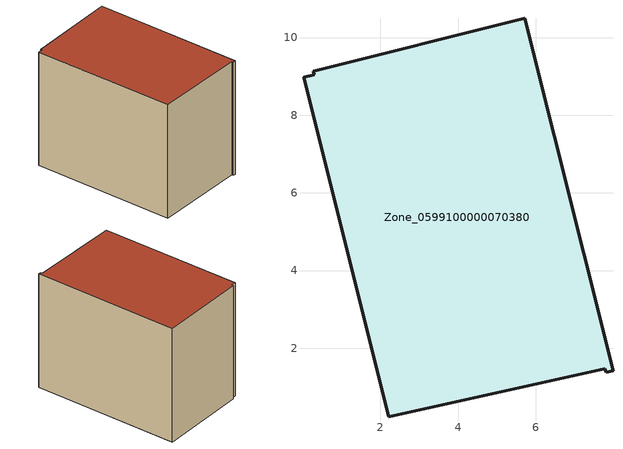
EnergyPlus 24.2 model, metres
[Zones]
Zone_0599100000070380
 floor ground (C_G): 7.81,1.38 7.78,1.47 2.22,0.24 0.02,8.98 0.3,9.05 0.27,9.13 5.72,10.5 7.99,1.43 z0
 wall outside (C_F): 0.02,8.98 2.22,0.24 7.78,1.47 7.81,1.38 7.99,1.43 5.72,10.5 0.27,9.13 0.3,9.05 0.02,8.98 z0:7.5
 roof outside (C_R): 2.22,0.24 7.78,1.47 7.81,1.38 7.99,1.43 5.72,10.5 0.27,9.13 0.3,9.05 0.02,8.98 z7.5
[BUILDING]
Pand.0599100000070380: North Axis=0; Terrain=City; Loads Convergence Tolerance Value=0.04; Temperature Convergence Tolerance Value=0.4; Solar Distribution=FullExterior; Maximum Number of Warmup Days=25; Minimum Number of Warmup Days=1
[Site:Location]
Rotterdam.The.Hague.AP_ZH_NLD Design_Conditions: Latitude=51.96; Longitude=4.45; Time Zone=1; Elevation=-4.5
[SITE:GROUNDTEMPERATURE:BUILDINGSURFACE]
18, 18, 18, 18, 18, 18, 18, 18, 18, 18, 18, 18
[MATERIAL] Thermal Absorptance=0.9; Solar Absorptance=0.7; Visible Absorptance=0.7
Name | Roughness | Thickness | Conductivity | Density | Specific Heat
G.TI.1965-1974 | MediumSmooth | 0.15 | 0.882353 | 540 | 1210
F.TI.1965-1974 | Rough | 0.3 | 0.697674 | 1920 | 840
R.TI.1965-1974 | MediumRough | 0.2 | 0.232558 | 1500 | 1000
[CONSTRUCTION]
C_G: G.TI.1965-1974
C_F: F.TI.1965-1974
C_R: R.TI.1965-1974
[ZONE]
Zone_0599100000070380: Type=1; Multiplier=1; Ceiling Height=Autocalculate; Volume=Autocalculate; Floor Area=autocalculate; Part of Total Floor Area=Yes
[ZONEINFILTRATION:DESIGNFLOWRATE]
Infil_Zone_0599100000070380: Zone or ZoneList or Space or SpaceList=Zone_0599100000070380; Schedule=AlwaysOn; Design Flow Rate Calculation Method=Flow/Area; Flow Rate per Floor Area=0.003; Constant Term Coefficient=1; Temperature Term Coefficient=0; Velocity Term Coefficient=0; Velocity Squared Term Coefficient=0
[HVACTEMPLATE:ZONE:IDEALLOADSAIRSYSTEM]
Zone_0599100000070380: Maximum Heating Supply Air Temperature=50; Minimum Cooling Supply Air Temperature=13; Maximum Heating Supply Air Humidity Ratio=0.0156; Minimum Cooling Supply Air Humidity Ratio=0.0077; Heating Limit=NoLimit; Cooling Limit=NoLimit; Dehumidification Control Type=ConstantSensibleHeatRatio; Cooling Sensible Heat Ratio=0.7; Dehumidification Setpoint=60; Humidification Control Type=None; Humidification Setpoint=30; Outdoor Air Method=None; Outdoor Air Flow Rate per Person=0.00944; Outdoor Air Flow Rate per Zone Floor Area=0; Outdoor Air Flow Rate per Zone=0; Demand Controlled Ventilation Type=None; Outdoor Air Economizer Type=NoEconomizer; Heat Recovery Type=None; Sensible Heat Recovery Effectiveness=0.7; Latent Heat Recovery Effectiveness=0.65
[ZONECONTROL:THERMOSTAT]
ThermostatControl_Zone_0599100000070380: Zone or ZoneList=Zone_0599100000070380; Control Type Schedule=DualSetpointControlType; Control 1=Thermostat_Zone_0599100000070380; Temperature Difference Between Cutout And Setpoint=0
[THERMOSTATSETPOINT:DUALSETPOINT]
Thermostat_Zone_0599100000070380: Heating Setpoint Temperature Schedule=HeatingSetpoint_Zone_0599100000070380; Cooling Setpoint Temperature Schedule=CoolingSetpoint_Zone_0599100000070380
[SCHEDULE:COMPACT]
HeatingSetpoint_Zone_0599100000070380: Through: 12/31, For: AllDays, Until: 24:00, 21
CoolingSetpoint_Zone_0599100000070380: Through: 12/31, For: AllDays, Until: 24:00, 24
DualSetpointControlType: Through: 12/31, For: AllDays, Until: 24:00, 4
AlwaysOn: Through: 12/31, For: AllDays, Until: 24:00, 1
